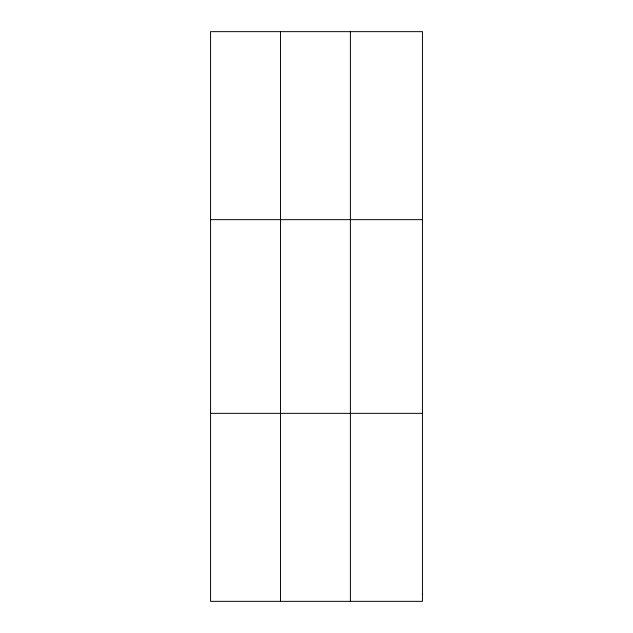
<?xml version="1.0" encoding="UTF-8"?>
<svg xmlns="http://www.w3.org/2000/svg" width="633" height="633" viewBox="0 0 633 633"><rect width="100%" height="100%" fill="white"/><g stroke="black" fill="none" stroke-linecap="round" stroke-linejoin="round"><path stroke-width="0.95" d="M280.482 601.35L280.482 31.65M350.397 601.35L350.397 31.65M210.56 219.651L422.44 219.651M210.56 413.349L422.44 413.349M422.44 594.118L422.44 601.35L210.56 601.35L210.56 31.65L422.44 31.65L422.44 594.118"/></g></svg>
